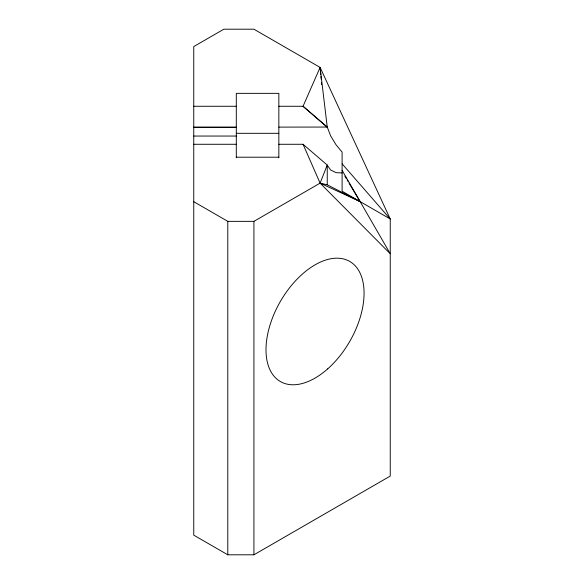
<?xml version="1.0" encoding="UTF-8"?>
<svg xmlns="http://www.w3.org/2000/svg" width="584" height="584" viewBox="0 0 584 584"><rect width="100%" height="100%" fill="white"/><g stroke="black" fill="none" stroke-linecap="round" stroke-linejoin="round"><path stroke-width="0.88" d="M349.035 183.099L360.16 201.633L327.244 184.799L327.244 165.06L303.045 144.277L278.845 144.277M327.244 165.06L320.105 183.135L253.923 221.351L227.789 221.351L193.757 201.699M320.755 74.628L320.105 67.408L390.243 219L390.243 476.069L253.923 554.8L227.789 554.8L193.757 535.148L193.757 46.567L223.84 29.2L253.923 29.2L320.105 67.408L303.045 106.273L278.845 106.273M278.845 127.115L327.244 127.049L330.683 135.984L336.092 144.861L342.107 152.103L342.107 191.209L390.243 219L342.107 163.827M193.757 106.273L236.301 106.273M193.757 127.115L236.301 127.115M193.757 127.378L236.301 127.378M236.301 133.313L278.845 133.313M193.757 136.05L236.301 136.05M193.757 144.277L236.301 144.277M236.301 157.206L278.845 157.206M342.107 172.944L336.092 172.652L330.683 170.017L327.288 165.279M327.244 184.799L320.105 183.135L303.045 144.277M360.16 201.633L320.105 183.135L390.243 253.741L342.107 170.367M327.003 127.064L303.045 106.273L327.244 127.049L320.105 67.408M344.859 176.142L346.254 178.463M347.181 180.003L348.108 181.551M320.923 76.431L321.163 79.139M321.485 82.745L321.653 84.549M278.845 157.782L278.845 93.345L236.301 93.345L236.301 157.782M253.923 221.351L253.923 554.8M227.789 221.351L227.789 554.8M327.726 368.847A69.35 40.041 -60 0 0 349.707 261.42A69.35 40.041 -60 0 0 267.669 334.172A69.35 40.041 -60 0 0 327.726 368.847"/></g></svg>
